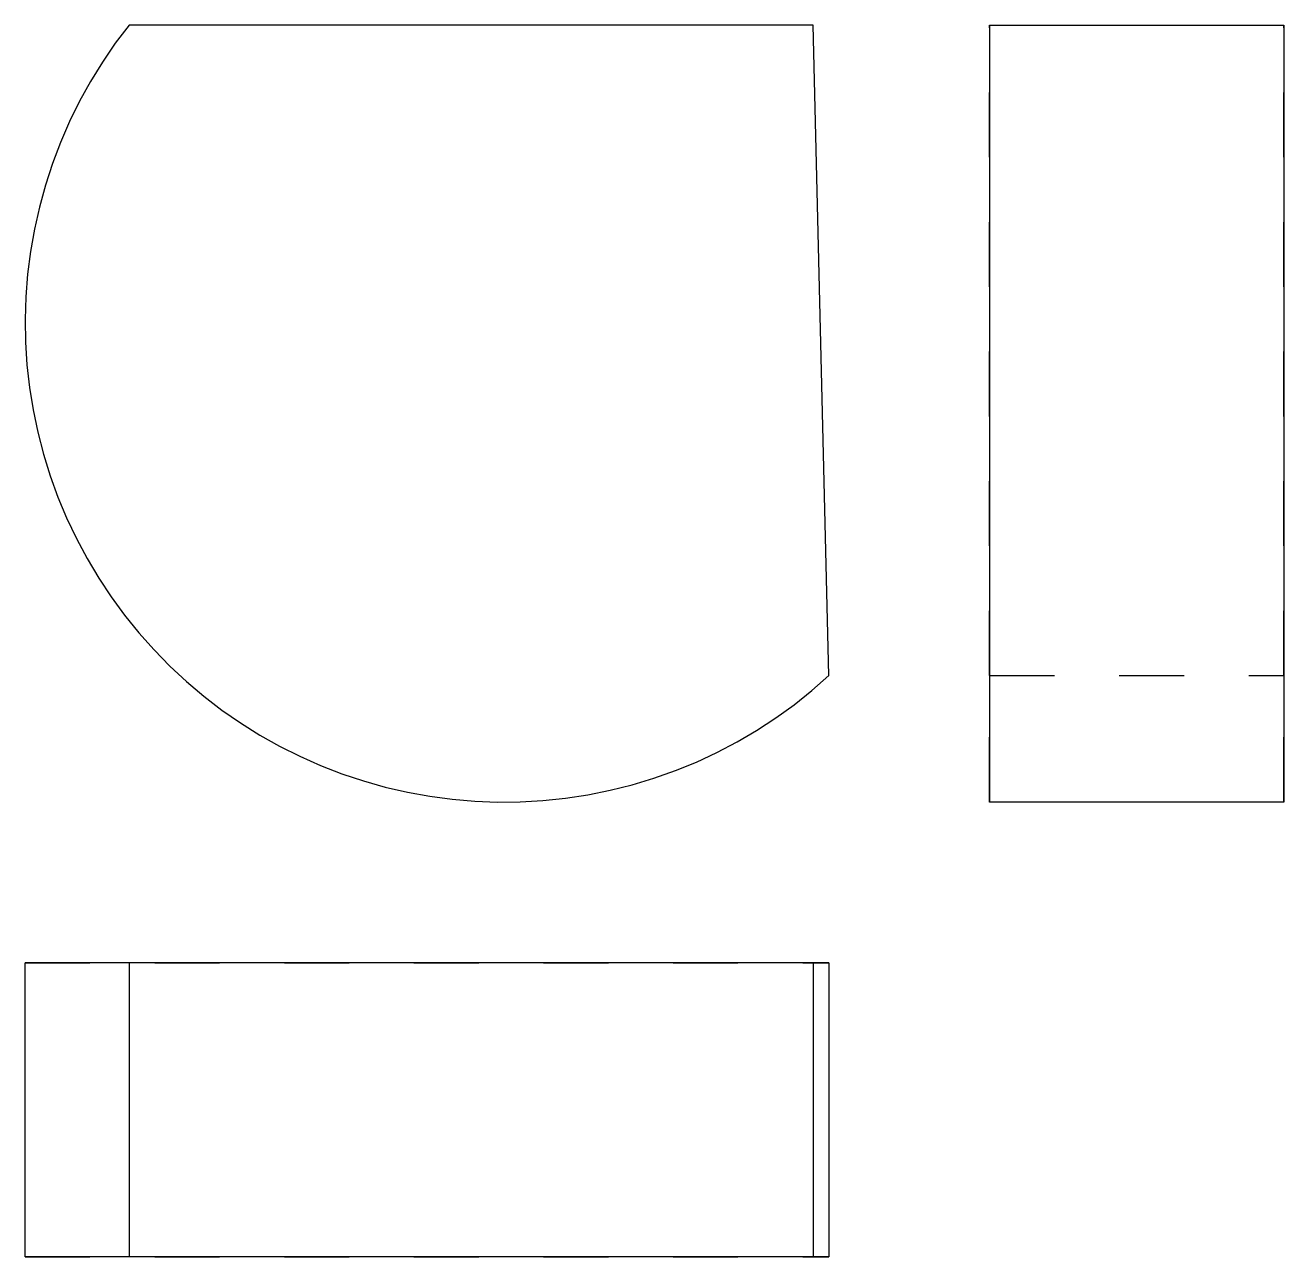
# Model space of a CAD drawing. Extents: x 0 to 1.94, y 0 to 1.9.
import ezdxf

# ---------------------------------------------------------------- set-up
doc = ezdxf.new("R2010")
doc.units = 0
doc.linetypes.add('HIDDEN', pattern=[0.062017, 0.041365, -0.020652])
for name, color, linetype in [('FRONT', 7, 'CONTINUOUS'), ('LEFT', 7, 'CONTINUOUS'), ('LEFT_HID', 7, 'HIDDEN'), ('TOP', 7, 'CONTINUOUS'), ('TOP_HID', 7, 'HIDDEN')]:
    doc.layers.add(name, color=color, linetype=linetype)

msp = doc.modelspace()

# ---------------------------------------------------------------- linework, layer by layer
at = {"layer": 'FRONT'}
for p, q in [((0.160259, 1.901283), (0.13913, 1.873326)), ((1.215985, 1.901283), (0.160259, 1.901283)), ((1.240324, 0.897279), (1.215985, 1.901283)), ((0.13913, 1.873326), (0.119348, 1.844398)), ((0.119348, 1.844398), (0.10096, 1.814566)), ((0.10096, 1.814566), (0.084005, 1.783896)), ((0.084005, 1.783896), (0.068522, 1.752458)), ((0.068522, 1.752458), (0.054545, 1.720322)), ((0.054545, 1.720322), (0.042107, 1.687559)), ((0.042107, 1.687559), (0.031234, 1.654244)), ((0.031234, 1.654244), (0.021952, 1.620452)), ((0.021952, 1.620452), (0.014282, 1.586257)), ((0.014282, 1.586257), (0.008239, 1.551738)), ((0.008239, 1.551738), (0.003839, 1.516971)), ((0.003839, 1.516971), (0.00109, 1.482035)), ((0.00109, 1.482035), (0, 1.447008)), ((0, 1.447008), (0.00057, 1.411968)), ((0.00057, 1.411968), (0.002799, 1.376995)), ((0.002799, 1.376995), (0.006683, 1.342167)), ((0.006683, 1.342167), (0.012212, 1.307561)), ((0.012212, 1.307561), (0.019374, 1.273257)), ((0.019374, 1.273257), (0.028153, 1.23933)), ((0.028153, 1.23933), (0.038529, 1.205857)), ((0.038529, 1.205857), (0.05048, 1.172914)), ((0.05048, 1.172914), (0.063977, 1.140573)), ((0.063977, 1.140573), (0.078992, 1.108908)), ((0.078992, 1.108908), (0.095489, 1.07799)), ((0.095489, 1.07799), (0.113433, 1.047888)), ((0.113433, 1.047888), (0.132782, 1.01867)), ((0.132782, 1.01867), (0.153494, 0.990402)), ((0.153494, 0.990402), (0.175522, 0.963146)), ((0.175522, 0.963146), (0.198816, 0.936964)), ((0.198816, 0.936964), (0.223324, 0.911916)), ((0.223324, 0.911916), (0.248991, 0.888056)), ((1.213981, 0.874168), (1.240324, 0.897279)), ((0.248991, 0.888056), (0.27576, 0.865439)), ((1.186572, 0.85233), (1.213981, 0.874168)), ((0.27576, 0.865439), (0.30357, 0.844115)), ((0.30357, 0.844115), (0.332359, 0.824133)), ((1.15816, 0.831816), (1.186572, 0.85233)), ((0.332359, 0.824133), (0.362062, 0.805537)), ((1.128808, 0.81267), (1.15816, 0.831816)), ((0.362062, 0.805537), (0.392613, 0.788369)), ((1.098582, 0.794937), (1.128808, 0.81267)), ((0.392613, 0.788369), (0.423943, 0.772667)), ((1.035781, 0.763862), (1.06755, 0.778655)), ((1.06755, 0.778655), (1.098582, 0.794937)), ((0.423943, 0.772667), (0.455981, 0.758467)), ((0.455981, 0.758467), (0.488656, 0.745801)), ((1.003348, 0.75059), (1.035781, 0.763862)), ((0.488656, 0.745801), (0.521895, 0.734697)), ((0.936777, 0.728726), (0.970321, 0.738869)), ((0.970321, 0.738869), (1.003348, 0.75059)), ((0.521895, 0.734697), (0.555622, 0.72518)), ((0.555622, 0.72518), (0.589762, 0.717271)), ((0.868437, 0.71326), (0.90279, 0.720183)), ((0.90279, 0.720183), (0.936777, 0.728726)), ((0.589762, 0.717271), (0.624238, 0.710988)), ((0.624238, 0.710988), (0.658974, 0.706346)), ((0.658974, 0.706346), (0.69389, 0.703354)), ((0.69389, 0.703354), (0.728909, 0.70202)), ((0.728909, 0.70202), (0.763951, 0.702346)), ((0.763951, 0.702346), (0.798939, 0.704332)), ((0.798939, 0.704332), (0.833794, 0.707972)), ((0.833794, 0.707972), (0.868437, 0.71326))]:
    msp.add_line(p, q, dxfattribs=at)
at = {"layer": 'LEFT'}
for p, q in [((1.488393, 1.90136), (1.488393, 0.70202)), ((1.488393, 1.90136), (1.942344, 1.90136)), ((1.942344, 1.90136), (1.942344, 0.70202)), ((1.942344, 0.70202), (1.488393, 0.70202))]:
    msp.add_line(p, q, dxfattribs=at)
at = {"layer": 'LEFT_HID', "linetype": 'HIDDEN'}
for p, q in [((1.488393, 0.897355), (1.488393, 1.90136)), ((1.942344, 0.897355), (1.942344, 1.90136)), ((1.488393, 0.70202), (1.488393, 0.897355)), ((1.488393, 0.897355), (1.942344, 0.897355)), ((1.942344, 0.70202), (1.942344, 0.897355))]:
    msp.add_line(p, q, dxfattribs=at)
at = {"layer": 'TOP'}
for p, q in [((0.160279, 0.453951), (0, 0.453951)), ((0, 0), (0, 0.453951)), ((0.160279, 0.453951), (0.160279, 0)), ((1.216005, 0.453951), (0.160279, 0.453951)), ((1.216005, 0.453951), (1.216005, 0)), ((1.240345, 0.453951), (1.216005, 0.453951)), ((1.240345, 0.453951), (1.240345, 0)), ((0.160279, 0), (0, 0)), ((1.216005, 0), (0.160279, 0)), ((1.240345, 0), (1.216005, 0))]:
    msp.add_line(p, q, dxfattribs=at)
at = {"layer": 'TOP_HID', "linetype": 'HIDDEN'}
for p, q in [((0, 0.453951), (1.240345, 0.453951)), ((0, 0), (1.240345, 0))]:
    msp.add_line(p, q, dxfattribs=at)

doc.saveas('drawing.dxf')
